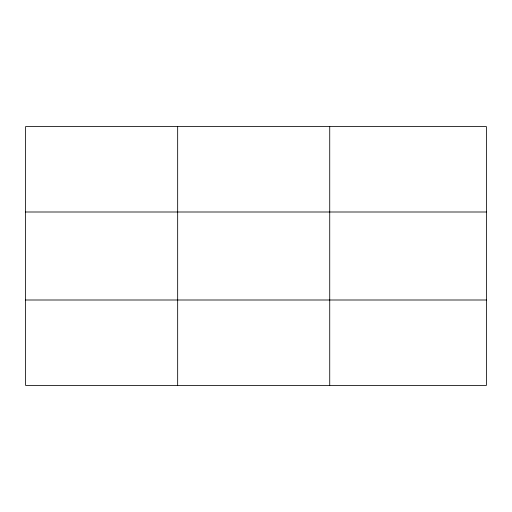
<?xml version="1.0" encoding="UTF-8"?>
<svg xmlns="http://www.w3.org/2000/svg" width="512" height="512" viewBox="0 0 512 512"><rect width="100%" height="100%" fill="white"/><g stroke="black" fill="none" stroke-linecap="round" stroke-linejoin="round"><path stroke-width="0.77" d="M177.664 126.586L177.664 385.414M329.728 126.586L329.728 385.414M486.4 212L486.4 126.586L25.6 126.586L25.6 385.414L486.4 385.414L486.4 212L25.6 212M25.6 300L486.4 300"/></g></svg>
